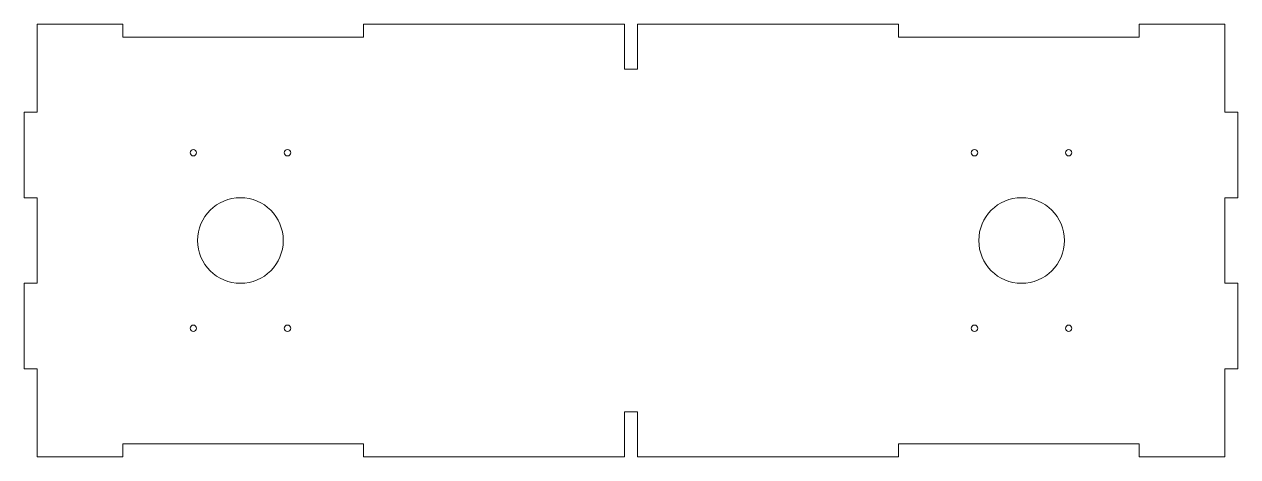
# Model space of a CAD drawing. Header units: millimetres. Extents: x 936 to 1503, y 509 to 711.
import ezdxf

# ---------------------------------------------------------------- set-up
doc = ezdxf.new("R2010")
doc.units = ezdxf.units.MM
doc.header["$MEASUREMENT"] = 0
doc.layers.get('0').update_dxf_attribs({"lineweight": 0})

msp = doc.modelspace()

# ---------------------------------------------------------------- linework, layer by layer
at = {"color": 18, "lineweight": 15, "true_color": 0x000000}
for p, q in [((942.41, 711.13), (942.41, 670.13)), ((982.41, 711.13), (942.41, 711.13)), ((982.41, 705.13), (982.41, 711.13)), ((1094.91, 711.13), (1094.91, 705.13)), ((1216.91, 711.13), (1094.91, 711.13)), ((1216.91, 690.13), (1216.91, 711.13)), ((1222.91, 711.13), (1222.91, 690.13)), ((1344.91, 711.13), (1222.91, 711.13)), ((1344.91, 705.13), (1344.91, 711.13)), ((1457.41, 711.13), (1457.41, 705.13)), ((1497.41, 711.13), (1457.41, 711.13)), ((1497.41, 670.13), (1497.41, 711.13)), ((1094.91, 705.13), (982.41, 705.13)), ((1457.41, 705.13), (1344.91, 705.13)), ((1222.91, 690.13), (1216.91, 690.13)), ((936.41, 670.13), (936.41, 630.13)), ((942.41, 670.13), (936.41, 670.13)), ((1503.41, 670.13), (1497.41, 670.13)), ((1503.41, 630.13), (1503.41, 670.13)), ((936.41, 630.13), (942.41, 630.13)), ((942.41, 630.13), (942.41, 590.13)), ((1497.41, 630.13), (1503.41, 630.13)), ((1497.41, 590.13), (1497.41, 630.13)), ((936.41, 590.13), (936.41, 550.13)), ((942.41, 590.13), (936.41, 590.13)), ((1503.41, 590.13), (1497.41, 590.13)), ((1503.41, 550.13), (1503.41, 590.13)), ((936.41, 550.13), (942.41, 550.13)), ((942.41, 550.13), (942.41, 509.13)), ((1497.41, 550.13), (1503.41, 550.13)), ((1497.41, 509.13), (1497.41, 550.13)), ((1216.91, 530.13), (1222.91, 530.13)), ((1216.91, 509.13), (1216.91, 530.13)), ((1222.91, 530.13), (1222.91, 509.13)), ((982.41, 515.13), (1094.91, 515.13)), ((982.41, 509.13), (982.41, 515.13)), ((1094.91, 515.13), (1094.91, 509.13)), ((1344.91, 515.13), (1457.41, 515.13)), ((1344.91, 509.13), (1344.91, 515.13)), ((1457.41, 515.13), (1457.41, 509.13)), ((942.41, 509.13), (982.41, 509.13)), ((1094.91, 509.13), (1216.91, 509.13)), ((1222.91, 509.13), (1344.91, 509.13)), ((1457.41, 509.13), (1497.41, 509.13))]:
    msp.add_line(p, q, dxfattribs=at)
for centre, radius in [((1015.41, 651.13), 1.5), ((1059.41, 651.13), 1.5), ((1380.41, 651.13), 1.5), ((1424.41, 651.13), 1.5), ((1037.41, 610.13), 20), ((1402.41, 610.13), 20), ((1015.41, 569.13), 1.5), ((1059.41, 569.13), 1.5), ((1380.41, 569.13), 1.5), ((1424.41, 569.13), 1.5)]:
    msp.add_circle(centre, radius, dxfattribs=at)

doc.saveas('drawing.dxf')
